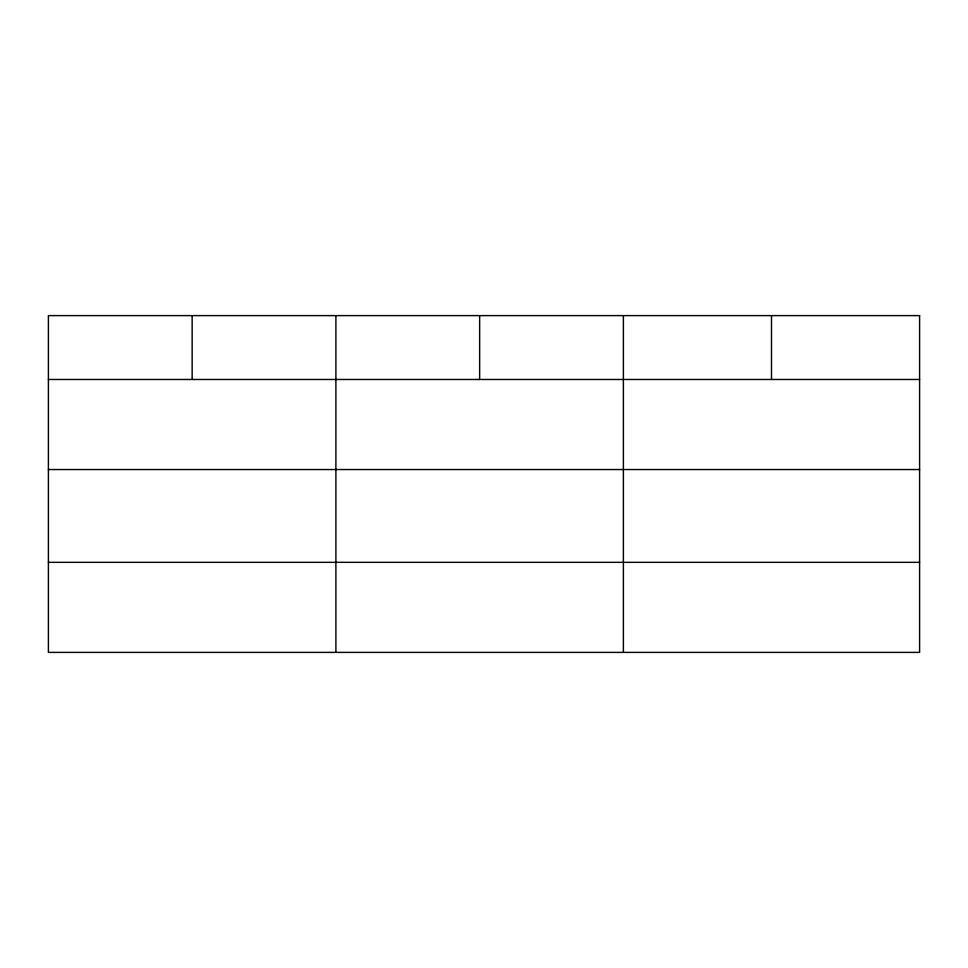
<?xml version="1.0" encoding="UTF-8"?>
<svg xmlns="http://www.w3.org/2000/svg" width="968" height="968" viewBox="0 0 968 968"><rect width="100%" height="100%" fill="white"/><g stroke="black" fill="none" stroke-linecap="round" stroke-linejoin="round"><path stroke-width="1.45" d="M48.4 379.48L919.6 379.48M48.4 469.541L919.6 469.541M48.4 562.335L919.6 562.335M771.496 315.604L771.496 379.48M623.392 315.604L623.392 652.396M479.644 315.604L479.644 379.48M335.896 315.604L335.896 652.396M192.148 315.604L192.148 379.48M919.6 315.604L48.4 315.604L48.4 652.396L919.6 652.396L919.6 315.604"/></g></svg>
